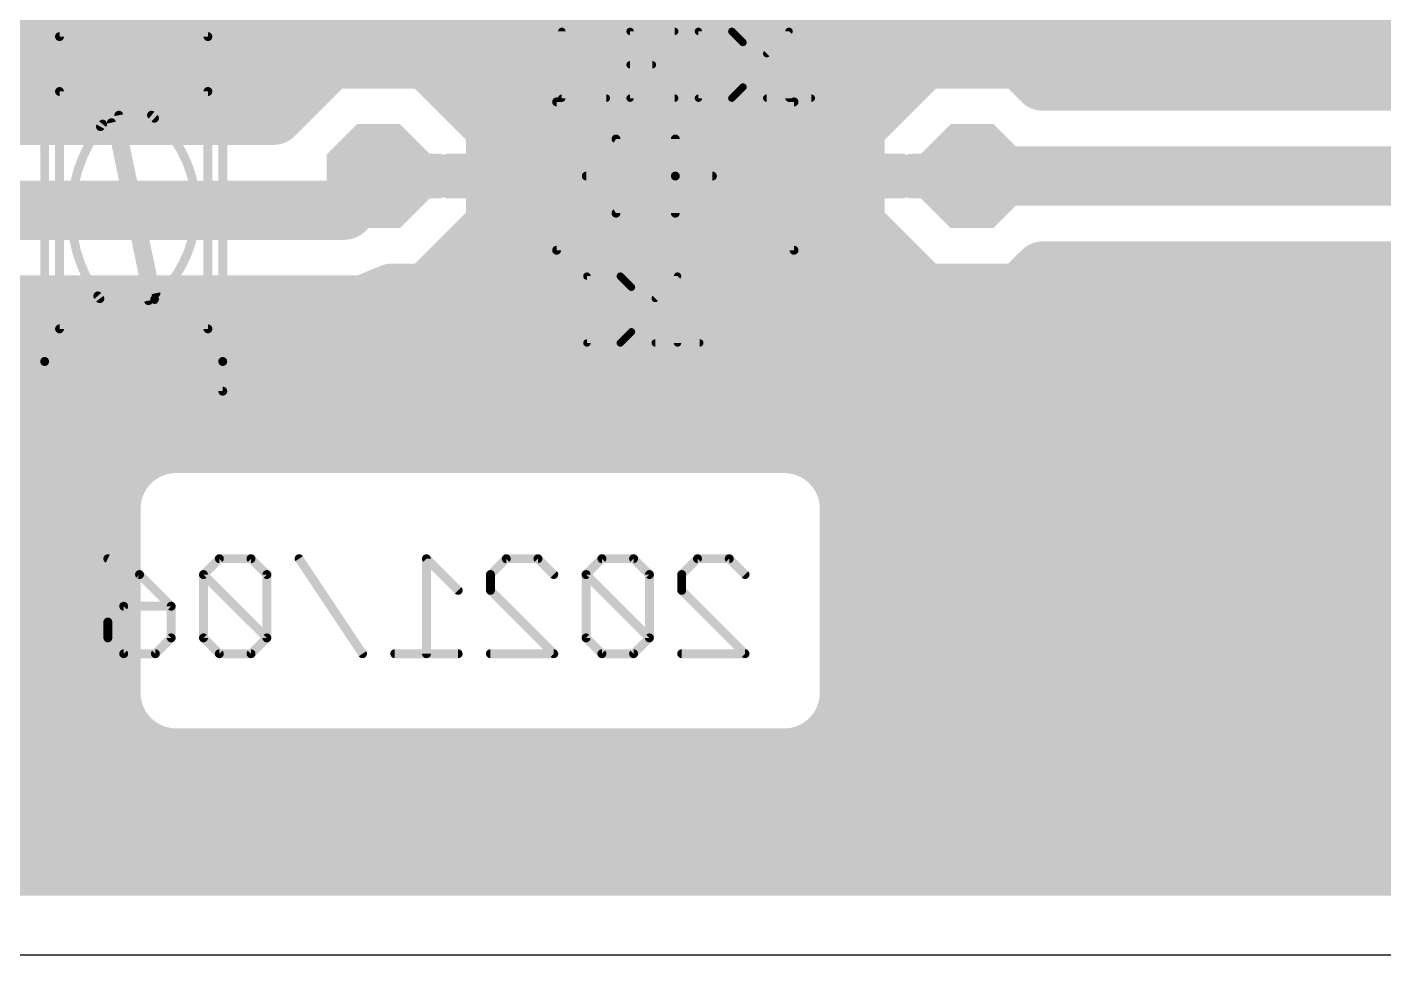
# Model space of a CAD drawing. Extents: x -9 to 115, y -5 to 71.
# Drawn here: x 15.57 to 38.8, y -5.08 to 10.8 of the extents above; entities that cross this region are included whole.
import ezdxf

# ---------------------------------------------------------------- set-up
doc = ezdxf.new("R2010")
doc.units = 0
for name, color, linetype in [('16', 132, 'CONTINUOUS'), ('17', 110, 'CONTINUOUS'), ('20', 31, 'CONTINUOUS'), ('21', 253, 'CONTINUOUS'), ('23', 53, 'CONTINUOUS'), ('25', 253, 'CONTINUOUS'), ('51', 253, 'CONTINUOUS')]:
    doc.layers.add(name, color=color, linetype=linetype)

# ---------------------------------------------------------------- blocks, each defined once
blk = doc.blocks.new('RECT')
blk.add_solid([(-0.5, -0.5), (0.5, -0.5), (-0.5, 0.5), (0.5, 0.5)])
blk = doc.blocks.new('OCTAGONP')
at = {"const_width": 0.5}
blk.add_lwpolyline([(-0.25, -0.1036), (-0.25, 0.1036), (-0.1036, 0.25), (0.1036, 0.25), (0.25, 0.1036), (0.25, -0.1036), (0.1036, -0.25), (-0.1036, -0.25), (-0.25, -0.1036), (-0.25, 0.1036)], dxfattribs=at)

msp = doc.modelspace()

# ---------------------------------------------------------------- linework, layer by layer
at = {"layer": '16'}
for points, const_width in [([(5.334, 11.176), (36.1344, 11.176)], 1.016), ([(35.7822, 11.3219), (36.3796, 11.0744)], 1.016), ([(36.3796, 11.0744), (39.6437, 11.0744)], 1.016), ([(20.7588, 10.2616), (19.7936, 9.2964)], 1.016), ([(22.4212, 10.2616), (20.7588, 10.2616)], 1.016), ([(23.5966, 9.0862), (22.4212, 10.2616)], 1.016), ([(30.9188, 10.2616), (29.7434, 9.0862)], 1.016), ([(32.5812, 10.2616), (30.9188, 10.2616)], 1.016), ([(32.9622, 9.8806), (32.5812, 10.2616)], 1.016), ([(5.334, 10.16), (20.6572, 10.16)], 1.016), ([(22.5228, 10.16), (30.8172, 10.16)], 1.016), ([(32.6828, 10.16), (48.5011, 10.16)], 1.016), ([(48.2217, 9.8806), (32.9622, 9.8806)], 1.016), ([(19.7936, 9.2964), (15.0464, 9.2964)], 1.016), ([(23.5388, 9.144), (29.8012, 9.144)], 1.016), ([(23.5966, 7.4238), (23.5966, 9.0862)], 1.016), ([(29.7434, 9.0862), (29.7434, 7.4238)], 1.016), ([(21.0058, 7.6708), (21.59, 8.255)], 1.016), ([(23.5966, 8.128), (29.7434, 8.128)], 1.016), ([(31.75, 8.255), (45.085, 8.255)], 1.016), ([(12.7, 7.6708), (21.0058, 7.6708)], 1.016), ([(22.4212, 6.2484), (23.5966, 7.4238)], 1.016), ([(29.7434, 7.4238), (30.9188, 6.2484)], 1.016), ([(23.2848, 7.112), (30.0552, 7.112)], 1.016), ([(32.5812, 6.2484), (32.9622, 6.6294)], 1.016), ([(32.9622, 6.6294), (39.5675, 6.6294)], 1.016), ([(17.526, -2.286), (8.89, 6.35)], 1.016), ([(21.3292, 6.0452), (21.8197, 6.2484)], 1.016), ([(21.8197, 6.2484), (22.4212, 6.2484)], 1.016), ([(30.9188, 6.2484), (32.5812, 6.2484)], 1.016), ([(15.0464, 6.0452), (21.3292, 6.0452)], 1.016), ([(21.4518, 6.096), (39.3192, 6.096)], 1.016), ([(5.334, 5.08), (39.3192, 5.08)], 1.016), ([(5.334, 4.064), (39.3192, 4.064)], 1.016), ([(18.083, 3.6779), (17.9954, 3.671)], 1.016), ([(28.5766, 3.6779), (18.083, 3.6779)], 1.016), ([(28.6641, 3.671), (28.5766, 3.6779)], 1.016), ([(17.5055, 3.4903), (17.4345, 3.4387)], 1.016), ([(17.5804, 3.5362), (17.5055, 3.4903)], 1.016), ([(17.6587, 3.576), (17.5804, 3.5362)], 1.016), ([(17.7398, 3.6096), (17.6587, 3.576)], 1.016), ([(17.8233, 3.6368), (17.7398, 3.6096)], 1.016), ([(17.9087, 3.6573), (17.8233, 3.6368)], 1.016), ([(17.9954, 3.671), (17.9087, 3.6573)], 1.016), ([(28.7509, 3.6573), (28.6641, 3.671)], 1.016), ([(28.8363, 3.6368), (28.7509, 3.6573)], 1.016), ([(28.9198, 3.6096), (28.8363, 3.6368)], 1.016), ([(29.0009, 3.576), (28.9198, 3.6096)], 1.016), ([(29.0792, 3.5362), (29.0009, 3.576)], 1.016), ([(29.154, 3.4903), (29.0792, 3.5362)], 1.016), ([(29.2251, 3.4387), (29.154, 3.4903)], 1.016), ([(17.2486, 3.2527), (17.1969, 3.1817)], 1.016), ([(17.3056, 3.3195), (17.2486, 3.2527)], 1.016), ([(17.3677, 3.3816), (17.3056, 3.3195)], 1.016), ([(17.4345, 3.4387), (17.3677, 3.3816)], 1.016), ([(29.2919, 3.3816), (29.2251, 3.4387)], 1.016), ([(29.354, 3.3195), (29.2919, 3.3816)], 1.016), ([(29.411, 3.2527), (29.354, 3.3195)], 1.016), ([(29.4626, 3.1817), (29.411, 3.2527)], 1.016), ([(5.334, 3.048), (17.1211, 3.048)], 1.016), ([(17.1112, 3.0286), (17.0776, 2.9474)], 1.016), ([(17.1511, 3.1068), (17.1112, 3.0286)], 1.016), ([(17.1969, 3.1817), (17.1511, 3.1068)], 1.016), ([(29.5085, 3.1068), (29.4626, 3.1817)], 1.016), ([(29.5484, 3.0286), (29.5085, 3.1068)], 1.016), ([(29.5385, 3.048), (41.0081, 3.048)], 1.016), ([(29.582, 2.9474), (29.5484, 3.0286)], 1.016), ([(17.0299, 2.7785), (17.0162, 2.6918)], 1.016), ([(17.0504, 2.8639), (17.0299, 2.7785)], 1.016), ([(17.0776, 2.9474), (17.0504, 2.8639)], 1.016), ([(29.6091, 2.8639), (29.582, 2.9474)], 1.016), ([(29.6296, 2.7785), (29.6091, 2.8639)], 1.016), ([(29.6434, 2.6918), (29.6296, 2.7785)], 1.016), ([(17.0162, 2.6918), (17.0093, 2.6042)], 1.016), ([(17.0093, 2.6042), (17.0093, -0.6366)], 1.016), ([(29.6503, 2.6042), (29.6434, 2.6918)], 1.016), ([(29.6503, -0.6366), (29.6503, 2.6042)], 1.016), ([(5.334, 2.032), (17.0093, 2.032)], 1.016), ([(29.6503, 2.032), (42.0241, 2.032)], 1.016), ([(16.9562, 1.7032), (17.4985, 1.432)], 0.1524), ([(18.8645, 1.7032), (18.5934, 1.432)], 0.1524), ([(19.4069, 1.7032), (18.8645, 1.7032)], 0.1524), ([(19.678, 1.432), (19.4069, 1.7032)], 0.1524), ([(21.3152, 0.0762), (20.2305, 1.7032)], 0.1524), ([(22.9523, 1.1609), (22.41, 1.7032)], 0.1524), ([(22.41, 1.7032), (22.41, 0.0762)], 0.1524), ([(23.5048, 1.432), (23.776, 1.7032)], 0.1524), ([(23.776, 1.7032), (24.3183, 1.7032)], 0.1524), ([(24.3183, 1.7032), (24.5895, 1.432)], 0.1524), ([(25.4132, 1.7032), (25.142, 1.432)], 0.1524), ([(25.9555, 1.7032), (25.4132, 1.7032)], 0.1524), ([(26.2266, 1.432), (25.9555, 1.7032)], 0.1524), ([(26.7791, 1.432), (27.0503, 1.7032)], 0.1524), ([(27.0503, 1.7032), (27.5926, 1.7032)], 0.1524), ([(27.5926, 1.7032), (27.8638, 1.432)], 0.1524), ([(8.9737, 1.016), (17.0093, 1.016)], 1.016), ([(17.4985, 1.432), (18.0409, 0.8897)], 0.1524), ([(18.5934, 1.432), (18.5934, 0.3474)], 0.1524), ([(19.678, 0.3474), (18.5934, 1.432)], 0.1524), ([(19.678, 0.3474), (19.678, 1.432)], 0.1524), ([(23.5048, 1.1609), (23.5048, 1.432)], 0.1524), ([(25.142, 1.432), (25.142, 0.3474)], 0.1524), ([(26.2266, 0.3474), (25.142, 1.432)], 0.1524), ([(26.2266, 0.3474), (26.2266, 1.432)], 0.1524), ([(26.7791, 1.1609), (26.7791, 1.432)], 0.1524), ([(29.6503, 1.016), (43.0401, 1.016)], 1.016), ([(24.5895, 0.0762), (23.5048, 1.1609)], 0.1524), ([(27.8638, 0.0762), (26.7791, 1.1609)], 0.1524), ([(16.9562, 0.6185), (17.2274, 0.8897)], 0.1524), ([(17.2274, 0.8897), (18.0409, 0.8897)], 0.1524), ([(18.0409, 0.8897), (18.0409, 0.3474)], 0.1524), ([(9.9543, 0), (17.0093, 0)], 1.016), ([(16.9562, 0.3474), (16.9562, 0.6185)], 0.1524), ([(29.6503, 0), (44.056, 0)], 1.016), ([(17.2274, 0.0762), (16.9562, 0.3474)], 0.1524), ([(18.0409, 0.3474), (17.7697, 0.0762)], 0.1524), ([(18.5934, 0.3474), (18.8645, 0.0762)], 0.1524), ([(19.4069, 0.0762), (19.678, 0.3474)], 0.1524), ([(25.142, 0.3474), (25.4132, 0.0762)], 0.1524), ([(25.9555, 0.0762), (26.2266, 0.3474)], 0.1524), ([(17.7697, 0.0762), (17.2274, 0.0762)], 0.1524), ([(18.8645, 0.0762), (19.4069, 0.0762)], 0.1524), ([(22.9523, 0.0762), (21.8677, 0.0762)], 0.1524), ([(23.5048, 0.0762), (24.5895, 0.0762)], 0.1524), ([(25.4132, 0.0762), (25.9555, 0.0762)], 0.1524), ([(26.7791, 0.0762), (27.8638, 0.0762)], 0.1524), ([(17.0093, -0.6366), (17.0162, -0.7241)], 1.016), ([(17.0162, -0.7241), (17.0299, -0.8109)], 1.016), ([(29.6296, -0.8109), (29.6434, -0.7241)], 1.016), ([(29.6434, -0.7241), (29.6503, -0.6366)], 1.016), ([(17.0299, -0.8109), (17.0504, -0.8963)], 1.016), ([(17.0504, -0.8963), (17.0776, -0.9798)], 1.016), ([(29.582, -0.9798), (29.6091, -0.8963)], 1.016), ([(29.6091, -0.8963), (29.6296, -0.8109)], 1.016), ([(10.3951, -1.016), (17.0926, -1.016)], 1.016), ([(17.0776, -0.9798), (17.1112, -1.0609)], 1.016), ([(17.1112, -1.0609), (17.1511, -1.1392)], 1.016), ([(17.1511, -1.1392), (17.1969, -1.214)], 1.016), ([(29.4626, -1.214), (29.5085, -1.1392)], 1.016), ([(29.5085, -1.1392), (29.5484, -1.0609)], 1.016), ([(29.5484, -1.0609), (29.582, -0.9798)], 1.016), ([(29.567, -1.016), (45.0721, -1.016)], 1.016), ([(17.1969, -1.214), (17.2486, -1.2851)], 1.016), ([(17.2486, -1.2851), (17.3056, -1.3519)], 1.016), ([(17.3056, -1.3519), (17.3677, -1.414)], 1.016), ([(17.3677, -1.414), (17.4345, -1.471)], 1.016), ([(29.2251, -1.471), (29.2919, -1.414)], 1.016), ([(29.2919, -1.414), (29.354, -1.3519)], 1.016), ([(29.354, -1.3519), (29.411, -1.2851)], 1.016), ([(29.411, -1.2851), (29.4626, -1.214)], 1.016), ([(17.4345, -1.471), (17.5055, -1.5226)], 1.016), ([(17.5055, -1.5226), (17.5804, -1.5685)], 1.016), ([(17.5804, -1.5685), (17.6587, -1.6084)], 1.016), ([(17.6587, -1.6084), (17.7398, -1.642)], 1.016), ([(17.7398, -1.642), (17.8233, -1.6691)], 1.016), ([(17.8233, -1.6691), (17.9087, -1.6896)], 1.016), ([(28.7509, -1.6896), (28.8363, -1.6691)], 1.016), ([(28.8363, -1.6691), (28.9198, -1.642)], 1.016), ([(28.9198, -1.642), (29.0009, -1.6084)], 1.016), ([(29.0009, -1.6084), (29.0792, -1.5685)], 1.016), ([(29.0792, -1.5685), (29.154, -1.5226)], 1.016), ([(29.154, -1.5226), (29.2251, -1.471)], 1.016), ([(17.9087, -1.6896), (17.9954, -1.7034)], 1.016), ([(17.9954, -1.7034), (18.083, -1.7103)], 1.016), ([(18.083, -1.7103), (28.5766, -1.7103)], 1.016), ([(28.5766, -1.7103), (28.6641, -1.7034)], 1.016), ([(28.6641, -1.7034), (28.7509, -1.6896)], 1.016), ([(10.509, -2.032), (108.236, -2.032)], 1.016), ([(88.9, -2.286), (17.526, -2.286)], 1.016), ([(10.327, -3.048), (108.418, -3.048)], 1.016), ([(108.644, -3.556), (10.101, -3.556)], 1.016)]:
    msp.add_lwpolyline(points, dxfattribs=dict(at, const_width=const_width))
for points, const_width in [([(36.1344, 10.922, 1), (36.1344, 11.43)], 0.508), ([(36.3796, 11.3284, 1), (36.3796, 10.8204)], 0.508), ([(36.2824, 10.8397, 1), (36.4768, 11.3091)], 0.508), ([(20.7588, 10.5156, 1), (20.7588, 10.0076)], 0.508), ([(20.9384, 10.082, 1), (20.5792, 10.4412)], 0.508), ([(22.6008, 10.4412, 1), (22.2416, 10.082)], 0.508), ([(22.4212, 10.0076, 1), (22.4212, 10.5156)], 0.508), ([(30.9188, 10.5156, 1), (30.9188, 10.0076)], 0.508), ([(31.0984, 10.082, 1), (30.7392, 10.4412)], 0.508), ([(32.7608, 10.4412, 1), (32.4016, 10.082)], 0.508), ([(32.5812, 10.0076, 1), (32.5812, 10.5156)], 0.508), ([(20.6572, 9.906, 1), (20.6572, 10.414)], 0.508), ([(22.5228, 10.414, 1), (22.5228, 9.906)], 0.508), ([(30.8172, 9.906, 1), (30.8172, 10.414)], 0.508), ([(32.6828, 10.414, 1), (32.6828, 9.906)], 0.508), ([(32.9622, 10.1346, 1), (32.9622, 9.6266)], 0.508), ([(32.7826, 9.701, 1), (33.1418, 10.0602)], 0.508), ([(19.7936, 9.0424, 1), (19.7936, 9.5504)], 0.508), ([(19.614, 9.476, 1), (19.9732, 9.1168)], 0.508), ([(23.5388, 9.398, 1), (23.5388, 8.89)], 0.508), ([(23.8506, 9.0862, 1), (23.3426, 9.0862)], 0.508), ([(29.9974, 9.0862, 1), (29.4894, 9.0862)], 0.508), ([(29.8012, 8.89, 1), (29.8012, 9.398)], 0.508), ([(23.417, 8.9066, 1), (23.7762, 9.2658)], 0.508), ([(29.5638, 9.2658, 1), (29.923, 8.9066)], 0.508), ([(21.7696, 8.0754, 1), (21.4104, 8.4346)], 0.508), ([(23.5966, 8.382, 1), (23.5966, 7.874)], 0.508), ([(29.7434, 7.874, 1), (29.7434, 8.382)], 0.508), ([(31.75, 8.509, 1), (31.75, 8.001)], 0.508), ([(21.0058, 7.4168, 1), (21.0058, 7.9248)], 0.508), ([(20.8262, 7.8504, 1), (21.1854, 7.4912)], 0.508), ([(23.7762, 7.2442, 1), (23.417, 7.6034)], 0.508), ([(29.923, 7.6034, 1), (29.5638, 7.2442)], 0.508), ([(23.3426, 7.4238, 1), (23.8506, 7.4238)], 0.508), ([(29.4894, 7.4238, 1), (29.9974, 7.4238)], 0.508), ([(23.2848, 7.366, 1), (23.2848, 6.858)], 0.508), ([(30.0552, 6.858, 1), (30.0552, 7.366)], 0.508), ([(32.9622, 6.8834, 1), (32.9622, 6.3754)], 0.508), ([(33.1418, 6.4498, 1), (32.7826, 6.809)], 0.508), ([(21.8197, 6.5024, 1), (21.8197, 5.9944)], 0.508), ([(21.9169, 6.0137, 1), (21.7225, 6.4831)], 0.508), ([(22.4212, 5.9944, 1), (22.4212, 6.5024)], 0.508), ([(30.9188, 6.5024, 1), (30.9188, 5.9944)], 0.508), ([(32.5812, 5.9944, 1), (32.5812, 6.5024)], 0.508), ([(21.2319, 6.2799, 1), (21.4264, 5.8105)], 0.508), ([(21.4518, 6.35, 1), (21.4518, 5.842)], 0.508), ([(21.3292, 5.7912, 1), (21.3292, 6.2992)], 0.508), ([(22.2416, 6.428, 1), (22.6008, 6.0688)], 0.508), ([(30.7392, 6.0688, 1), (31.0984, 6.428)], 0.508), ([(32.4016, 6.428, 1), (32.7608, 6.0688)], 0.508), ([(18.083, 3.9319, 1), (18.083, 3.4239)], 0.508), ([(18.1029, 3.4247, 1), (18.0631, 3.9311)], 0.508), ([(28.5965, 3.9311, 1), (28.5566, 3.4247)], 0.508), ([(28.5766, 3.4239, 1), (28.5766, 3.9319)], 0.508), ([(17.3728, 3.7069, 1), (17.6382, 3.2737)], 0.508), ([(17.4651, 3.7625, 1), (17.6957, 3.3099)], 0.508), ([(17.6548, 3.2848, 1), (17.3562, 3.6958)], 0.508), ([(17.5615, 3.8107, 1), (17.7558, 3.3414)], 0.508), ([(17.7131, 3.3196, 1), (17.4477, 3.7527)], 0.508), ([(17.6613, 3.8512, 1), (17.8183, 3.3681)], 0.508), ([(17.774, 3.3497, 1), (17.5433, 3.8024)], 0.508), ([(17.764, 3.8838, 1), (17.8826, 3.3898)], 0.508), ([(17.837, 3.375, 1), (17.6426, 3.8443)], 0.508), ([(17.869, 3.9082, 1), (17.9484, 3.4064)], 0.508), ([(17.9755, 3.9242, 1), (18.0154, 3.4178)], 0.508), ([(17.9018, 3.3952, 1), (17.7448, 3.8784)], 0.508), ([(17.968, 3.4103, 1), (17.8494, 3.9043)], 0.508), ([(18.0352, 3.4201, 1), (17.9557, 3.9219)], 0.508), ([(28.7039, 3.9219, 1), (28.6244, 3.4201)], 0.508), ([(28.8102, 3.9043, 1), (28.6916, 3.4103)], 0.508), ([(28.9147, 3.8784, 1), (28.7578, 3.3952)], 0.508), ([(28.6442, 3.4178, 1), (28.6841, 3.9242)], 0.508), ([(29.017, 3.8443, 1), (28.8226, 3.375)], 0.508), ([(28.7111, 3.4064, 1), (28.7906, 3.9082)], 0.508), ([(29.1162, 3.8024, 1), (28.8856, 3.3497)], 0.508), ([(28.777, 3.3898, 1), (28.8956, 3.8838)], 0.508), ([(29.2119, 3.7527, 1), (28.9465, 3.3196)], 0.508), ([(28.8413, 3.3681, 1), (28.9983, 3.8512)], 0.508), ([(29.3033, 3.6958, 1), (29.0047, 3.2848)], 0.508), ([(28.9037, 3.3414, 1), (29.0981, 3.8107)], 0.508), ([(28.9638, 3.3099, 1), (29.1945, 3.7625)], 0.508), ([(29.0213, 3.2737, 1), (29.2868, 3.7069)], 0.508), ([(17.454, 3.1034, 1), (17.0431, 3.402)], 0.508), ([(17.126, 3.4991, 1), (17.4852, 3.1399)], 0.508), ([(17.4987, 3.1546, 1), (17.1125, 3.4845)], 0.508), ([(17.2027, 3.5748, 1), (17.5327, 3.1885)], 0.508), ([(17.2852, 3.6441, 1), (17.5838, 3.2332)], 0.508), ([(17.5473, 3.202, 1), (17.1881, 3.5612)], 0.508), ([(17.5994, 3.2455, 1), (17.2695, 3.6318)], 0.508), ([(29.3901, 3.6318, 1), (29.0601, 3.2455)], 0.508), ([(29.4715, 3.5612, 1), (29.1123, 3.202)], 0.508), ([(29.0758, 3.2332, 1), (29.3744, 3.6441)], 0.508), ([(29.5471, 3.4845, 1), (29.1608, 3.1546)], 0.508), ([(29.1269, 3.1885, 1), (29.4568, 3.5748)], 0.508), ([(29.6165, 3.402, 1), (29.2055, 3.1034)], 0.508), ([(29.1744, 3.1399, 1), (29.5336, 3.4991)], 0.508), ([(17.3458, 2.9314, 1), (16.8765, 3.1258)], 0.508), ([(16.9345, 3.2395, 1), (17.3676, 2.9741)], 0.508), ([(17.3774, 2.9915, 1), (16.9247, 3.2221)], 0.508), ([(16.9914, 3.331, 1), (17.4024, 3.0324)], 0.508), ([(17.4135, 3.049, 1), (16.9804, 3.3144)], 0.508), ([(17.0554, 3.4177, 1), (17.4417, 3.0878)], 0.508), ([(17.1211, 2.794, 1), (17.1211, 3.302)], 0.508), ([(29.6792, 3.3144, 1), (29.2461, 3.049)], 0.508), ([(29.2179, 3.0878, 1), (29.6041, 3.4177)], 0.508), ([(29.7348, 3.2221, 1), (29.2822, 2.9915)], 0.508), ([(29.2571, 3.0324, 1), (29.6681, 3.331)], 0.508), ([(29.5385, 3.302, 1), (29.5385, 2.794)], 0.508), ([(29.2919, 2.9741, 1), (29.7251, 3.2395)], 0.508), ([(29.7831, 3.1258, 1), (29.3137, 2.9314)], 0.508), ([(17.2808, 2.7388, 1), (16.7791, 2.8182)], 0.508), ([(17.2974, 2.8046, 1), (16.8035, 2.9232)], 0.508), ([(16.8429, 3.0446, 1), (17.3122, 2.8502)], 0.508), ([(17.3191, 2.8689, 1), (16.836, 3.0259)], 0.508), ([(16.8849, 3.1439, 1), (17.3375, 2.9133)], 0.508), ([(29.3221, 2.9133, 1), (29.7747, 3.1439)], 0.508), ([(29.8236, 3.0259, 1), (29.3404, 2.8689)], 0.508), ([(29.3473, 2.8502, 1), (29.8167, 3.0446)], 0.508), ([(29.8561, 2.9232, 1), (29.3621, 2.8046)], 0.508), ([(29.8805, 2.8182, 1), (29.3788, 2.7388)], 0.508), ([(17.2633, 2.6042, 1), (16.7553, 2.6042)], 0.508), ([(17.2694, 2.6718, 1), (16.763, 2.7117)], 0.508), ([(16.783, 2.8378, 1), (17.2769, 2.7192)], 0.508), ([(16.8089, 2.9424, 1), (17.292, 2.7854)], 0.508), ([(29.3676, 2.7854, 1), (29.8507, 2.9424)], 0.508), ([(29.3827, 2.7192, 1), (29.8766, 2.8378)], 0.508), ([(29.8966, 2.7117, 1), (29.3902, 2.6718)], 0.508), ([(29.9043, 2.6042, 1), (29.3963, 2.6042)], 0.508), ([(16.7561, 2.6242, 1), (17.2625, 2.5843)], 0.508), ([(16.7653, 2.7315, 1), (17.2671, 2.652)], 0.508), ([(29.3925, 2.652, 1), (29.8942, 2.7315)], 0.508), ([(29.397, 2.5843, 1), (29.9035, 2.6242)], 0.508), ([(17.0093, 1.778, 1), (17.0093, 2.286)], 0.508), ([(29.6503, 2.286, 1), (29.6503, 1.778)], 0.508), ([(16.9732, 1.7373, 1), (16.9392, 1.6691)], 0.0762), ([(18.8645, 1.7413, 1), (18.8645, 1.6651)], 0.0762), ([(18.8915, 1.6762, 1), (18.8376, 1.7301)], 0.0762), ([(19.4338, 1.7301, 1), (19.3799, 1.6762)], 0.0762), ([(19.4069, 1.6651, 1), (19.4069, 1.7413)], 0.0762), ([(20.2622, 1.7243, 1), (20.1988, 1.6821)], 0.0762), ([(22.4481, 1.7032, 1), (22.3719, 1.7032)], 0.0762), ([(22.4369, 1.7301, 1), (22.3831, 1.6762)], 0.0762), ([(23.776, 1.7413, 1), (23.776, 1.6651)], 0.0762), ([(23.8029, 1.6762, 1), (23.7491, 1.7301)], 0.0762), ([(24.3453, 1.7301, 1), (24.2914, 1.6762)], 0.0762), ([(24.3183, 1.6651, 1), (24.3183, 1.7413)], 0.0762), ([(25.4132, 1.7413, 1), (25.4132, 1.6651)], 0.0762), ([(25.4401, 1.6762, 1), (25.3862, 1.7301)], 0.0762), ([(25.9824, 1.7301, 1), (25.9285, 1.6762)], 0.0762), ([(25.9555, 1.6651, 1), (25.9555, 1.7413)], 0.0762), ([(27.0503, 1.7413, 1), (27.0503, 1.6651)], 0.0762), ([(27.0772, 1.6762, 1), (27.0234, 1.7301)], 0.0762), ([(27.6196, 1.7301, 1), (27.5657, 1.6762)], 0.0762), ([(27.5926, 1.6651, 1), (27.5926, 1.7413)], 0.0762), ([(17.0093, 0.762, 1), (17.0093, 1.27)], 0.508), ([(17.5255, 1.459, 1), (17.4716, 1.4051)], 0.0762), ([(17.4815, 1.3979, 1), (17.5156, 1.4661)], 0.0762), ([(18.6203, 1.459, 1), (18.5664, 1.4051)], 0.0762), ([(18.5664, 1.459, 1), (18.6203, 1.4051)], 0.0762), ([(18.6315, 1.432, 1), (18.5553, 1.432)], 0.0762), ([(19.7161, 1.432, 1), (19.6399, 1.432)], 0.0762), ([(19.6511, 1.4051, 1), (19.705, 1.459)], 0.0762), ([(23.5429, 1.432, 1), (23.4667, 1.432)], 0.0762), ([(23.4779, 1.459, 1), (23.5318, 1.4051)], 0.0762), ([(24.5625, 1.4051, 1), (24.6164, 1.459)], 0.0762), ([(25.1689, 1.459, 1), (25.115, 1.4051)], 0.0762), ([(25.115, 1.459, 1), (25.1689, 1.4051)], 0.0762), ([(25.1801, 1.432, 1), (25.1039, 1.432)], 0.0762), ([(26.2647, 1.432, 1), (26.1885, 1.432)], 0.0762), ([(26.1997, 1.4051, 1), (26.2536, 1.459)], 0.0762), ([(26.8172, 1.432, 1), (26.741, 1.432)], 0.0762), ([(26.7522, 1.459, 1), (26.8061, 1.4051)], 0.0762), ([(27.8369, 1.4051, 1), (27.8907, 1.459)], 0.0762), ([(29.6503, 1.27, 1), (29.6503, 0.762)], 0.508), ([(22.9254, 1.1339, 1), (22.9793, 1.1878)], 0.0762), ([(23.5318, 1.1878, 1), (23.4779, 1.1339)], 0.0762), ([(23.4667, 1.1609, 1), (23.5429, 1.1609)], 0.0762), ([(26.8061, 1.1878, 1), (26.7522, 1.1339)], 0.0762), ([(26.741, 1.1609, 1), (26.8172, 1.1609)], 0.0762), ([(17.2274, 0.9278, 1), (17.2274, 0.8516)], 0.0762), ([(17.2543, 0.8628, 1), (17.2004, 0.9166)], 0.0762), ([(18.079, 0.8897, 1), (18.0028, 0.8897)], 0.0762), ([(18.0139, 0.8628, 1), (18.0678, 0.9166)], 0.0762), ([(18.0409, 0.8516, 1), (18.0409, 0.9278)], 0.0762), ([(17.0093, -0.254, 1), (17.0093, 0.254)], 0.508), ([(16.9943, 0.6185, 1), (16.9181, 0.6185)], 0.0762), ([(16.9293, 0.6455, 1), (16.9831, 0.5916)], 0.0762), ([(29.6503, 0.254, 1), (29.6503, -0.254)], 0.508), ([(16.9831, 0.3743, 1), (16.9293, 0.3204)], 0.0762), ([(16.9181, 0.3474, 1), (16.9943, 0.3474)], 0.0762), ([(18.0028, 0.3474, 1), (18.079, 0.3474)], 0.0762), ([(18.0678, 0.3204, 1), (18.0139, 0.3743)], 0.0762), ([(18.6203, 0.3743, 1), (18.5664, 0.3204)], 0.0762), ([(18.5553, 0.3474, 1), (18.6315, 0.3474)], 0.0762), ([(19.6399, 0.3474, 1), (19.7161, 0.3474)], 0.0762), ([(19.705, 0.3204, 1), (19.6511, 0.3743)], 0.0762), ([(19.6511, 0.3204, 1), (19.705, 0.3743)], 0.0762), ([(25.1689, 0.3743, 1), (25.115, 0.3204)], 0.0762), ([(25.1039, 0.3474, 1), (25.1801, 0.3474)], 0.0762), ([(26.1885, 0.3474, 1), (26.2647, 0.3474)], 0.0762), ([(26.2536, 0.3204, 1), (26.1997, 0.3743)], 0.0762), ([(26.1997, 0.3204, 1), (26.2536, 0.3743)], 0.0762), ([(17.2274, 0.1143, 1), (17.2274, 0.0381)], 0.0762), ([(17.2004, 0.0493, 1), (17.2543, 0.1031)], 0.0762), ([(17.7428, 0.1031, 1), (17.7966, 0.0493)], 0.0762), ([(17.7697, 0.0381, 1), (17.7697, 0.1143)], 0.0762), ([(18.8645, 0.1143, 1), (18.8645, 0.0381)], 0.0762), ([(18.8376, 0.0493, 1), (18.8915, 0.1031)], 0.0762), ([(19.3799, 0.1031, 1), (19.4338, 0.0493)], 0.0762), ([(19.4069, 0.0381, 1), (19.4069, 0.1143)], 0.0762), ([(21.2835, 0.0551, 1), (21.3469, 0.0973)], 0.0762), ([(21.8677, 0.1143, 1), (21.8677, 0.0381)], 0.0762), ([(22.3719, 0.0762, 1), (22.4481, 0.0762)], 0.0762), ([(22.9523, 0.0381, 1), (22.9523, 0.1143)], 0.0762), ([(23.5048, 0.1143, 1), (23.5048, 0.0381)], 0.0762), ([(24.5625, 0.0493, 1), (24.6164, 0.1031)], 0.0762), ([(24.5895, 0.0381, 1), (24.5895, 0.1143)], 0.0762), ([(25.4132, 0.1143, 1), (25.4132, 0.0381)], 0.0762), ([(25.3862, 0.0493, 1), (25.4401, 0.1031)], 0.0762), ([(25.9285, 0.1031, 1), (25.9824, 0.0493)], 0.0762), ([(25.9555, 0.0381, 1), (25.9555, 0.1143)], 0.0762), ([(26.7791, 0.1143, 1), (26.7791, 0.0381)], 0.0762), ([(27.8369, 0.0493, 1), (27.8907, 0.1031)], 0.0762), ([(27.8638, 0.0381, 1), (27.8638, 0.1143)], 0.0762), ([(17.2625, -0.6166, 1), (16.7561, -0.6565)], 0.508), ([(17.2671, -0.6844, 1), (16.7653, -0.7639)], 0.508), ([(29.8942, -0.7639, 1), (29.3925, -0.6844)], 0.508), ([(29.9035, -0.6565, 1), (29.397, -0.6166)], 0.508), ([(16.7553, -0.6366, 1), (17.2633, -0.6366)], 0.508), ([(16.763, -0.7441, 1), (17.2694, -0.7042)], 0.508), ([(17.2769, -0.7516, 1), (16.783, -0.8702)], 0.508), ([(17.292, -0.8178, 1), (16.8089, -0.9747)], 0.508), ([(29.8507, -0.9747, 1), (29.3676, -0.8178)], 0.508), ([(29.8766, -0.8702, 1), (29.3827, -0.7516)], 0.508), ([(29.3902, -0.7042, 1), (29.8966, -0.7441)], 0.508), ([(29.3963, -0.6366, 1), (29.9043, -0.6366)], 0.508), ([(16.7791, -0.8506, 1), (17.2808, -0.7711)], 0.508), ([(16.8035, -0.9556, 1), (17.2974, -0.837)], 0.508), ([(17.3122, -0.8826, 1), (16.8429, -1.077)], 0.508), ([(16.836, -1.0583, 1), (17.3191, -0.9013)], 0.508), ([(17.3375, -0.9456, 1), (16.8849, -1.1762)], 0.508), ([(17.3676, -1.0065, 1), (16.9345, -1.2719)], 0.508), ([(17.0926, -1.27, 1), (17.0926, -0.762)], 0.508), ([(29.7251, -1.2719, 1), (29.2919, -1.0065)], 0.508), ([(29.567, -0.762, 1), (29.567, -1.27)], 0.508), ([(29.7747, -1.1762, 1), (29.3221, -0.9456)], 0.508), ([(29.3404, -0.9013, 1), (29.8236, -1.0583)], 0.508), ([(29.8167, -1.077, 1), (29.3473, -0.8826)], 0.508), ([(29.3621, -0.837, 1), (29.8561, -0.9556)], 0.508), ([(29.3788, -0.7711, 1), (29.8805, -0.8506)], 0.508), ([(16.8765, -1.1581, 1), (17.3458, -0.9637)], 0.508), ([(16.9247, -1.2545, 1), (17.3774, -1.0239)], 0.508), ([(17.4024, -1.0647, 1), (16.9914, -1.3633)], 0.508), ([(16.9804, -1.3468, 1), (17.4135, -1.0813)], 0.508), ([(17.4417, -1.1201, 1), (17.0554, -1.4501)], 0.508), ([(17.0431, -1.4344, 1), (17.454, -1.1358)], 0.508), ([(17.4852, -1.1723, 1), (17.126, -1.5315)], 0.508), ([(17.5327, -1.2208, 1), (17.2027, -1.6071)], 0.508), ([(29.4568, -1.6071, 1), (29.1269, -1.2208)], 0.508), ([(29.2055, -1.1358, 1), (29.6165, -1.4344)], 0.508), ([(29.5336, -1.5315, 1), (29.1744, -1.1723)], 0.508), ([(29.2461, -1.0813, 1), (29.6792, -1.3468)], 0.508), ([(29.6041, -1.4501, 1), (29.2179, -1.1201)], 0.508), ([(29.2822, -1.0239, 1), (29.7348, -1.2545)], 0.508), ([(29.6681, -1.3633, 1), (29.2571, -1.0647)], 0.508), ([(29.3137, -0.9637, 1), (29.7831, -1.1581)], 0.508), ([(17.1125, -1.5168, 1), (17.4987, -1.1869)], 0.508), ([(17.5838, -1.2655, 1), (17.2852, -1.6765)], 0.508), ([(17.1881, -1.5936, 1), (17.5473, -1.2344)], 0.508), ([(17.6382, -1.3061, 1), (17.3728, -1.7392)], 0.508), ([(17.2695, -1.6642, 1), (17.5994, -1.2779)], 0.508), ([(17.6957, -1.3422, 1), (17.4651, -1.7948)], 0.508), ([(17.3562, -1.7281, 1), (17.6548, -1.3171)], 0.508), ([(17.7558, -1.3737, 1), (17.5615, -1.8431)], 0.508), ([(17.4477, -1.7851, 1), (17.7131, -1.3519)], 0.508), ([(17.8183, -1.4004, 1), (17.6613, -1.8836)], 0.508), ([(17.5433, -1.8347, 1), (17.774, -1.3821)], 0.508), ([(17.8826, -1.4222, 1), (17.764, -1.9161)], 0.508), ([(17.6426, -1.8767, 1), (17.837, -1.4073)], 0.508), ([(28.8226, -1.4073, 1), (29.017, -1.8767)], 0.508), ([(28.8856, -1.3821, 1), (29.1162, -1.8347)], 0.508), ([(28.8956, -1.9161, 1), (28.777, -1.4222)], 0.508), ([(28.9465, -1.3519, 1), (29.2119, -1.7851)], 0.508), ([(28.9983, -1.8836, 1), (28.8413, -1.4004)], 0.508), ([(29.0047, -1.3171, 1), (29.3033, -1.7281)], 0.508), ([(29.0981, -1.8431, 1), (28.9037, -1.3737)], 0.508), ([(29.1945, -1.7948, 1), (28.9638, -1.3422)], 0.508), ([(29.0601, -1.2779, 1), (29.3901, -1.6642)], 0.508), ([(29.2868, -1.7392, 1), (29.0213, -1.3061)], 0.508), ([(29.1123, -1.2344, 1), (29.4715, -1.5936)], 0.508), ([(29.3744, -1.6765, 1), (29.0758, -1.2655)], 0.508), ([(29.1608, -1.1869, 1), (29.5471, -1.5168)], 0.508), ([(17.9484, -1.4388, 1), (17.869, -1.9405)], 0.508), ([(18.0154, -1.4502, 1), (17.9755, -1.9566)], 0.508), ([(17.7448, -1.9107, 1), (17.9018, -1.4276)], 0.508), ([(18.083, -1.4563, 1), (18.083, -1.9643)], 0.508), ([(17.8494, -1.9366, 1), (17.968, -1.4427)], 0.508), ([(17.9557, -1.9542, 1), (18.0352, -1.4525)], 0.508), ([(18.0631, -1.9635, 1), (18.1029, -1.457)], 0.508), ([(28.5566, -1.457, 1), (28.5965, -1.9635)], 0.508), ([(28.6244, -1.4525, 1), (28.7039, -1.9542)], 0.508), ([(28.6916, -1.4427, 1), (28.8102, -1.9366)], 0.508), ([(28.5766, -1.9643, 1), (28.5766, -1.4563)], 0.508), ([(28.7578, -1.4276, 1), (28.9147, -1.9107)], 0.508), ([(28.6841, -1.9566, 1), (28.6442, -1.4502)], 0.508), ([(28.7906, -1.9405, 1), (28.7111, -1.4388)], 0.508), ([(17.526, -2.032, 1), (17.526, -2.54)], 0.508), ([(17.3464, -2.4656, 1), (17.7056, -2.1064)], 0.508)]:
    msp.add_lwpolyline(points, format="xyb", dxfattribs=dict(at, const_width=const_width))
at = {"layer": '20'}
msp.add_line((3.81, -5.08), (114.915, -5.08), dxfattribs=at)
at = {"layer": '21', "const_width": 0.1524}
for points in [[(15.875, 15.24), (15.875, 5.08)], [(18.923, 5.08), (18.923, 15.24)], [(16.129, 10.6426), (16.129, 14.7066)], [(18.669, 10.6426), (18.669, 14.7066)], [(16.129, 10.6426), (18.669, 10.6426)], [(16.129, 9.7028), (18.669, 9.7028)], [(16.129, 5.6388), (16.129, 9.7028)], [(18.669, 9.7028), (18.669, 5.6388)], [(24.638, 9.525), (28.702, 9.525)], [(24.638, 9.525), (24.638, 6.985)], [(28.702, 6.985), (28.702, 9.525)], [(17.145, 9.2964), (17.78, 6.2484)], [(17.018, 9.1694), (17.653, 6.1214)], [(25.654, 7.62), (25.654, 8.89)], [(25.654, 8.89), (26.67, 8.255)], [(26.67, 8.255), (26.67, 8.89)], [(26.67, 8.255), (25.146, 8.255)], [(26.67, 8.255), (25.654, 7.62)], [(27.305, 8.255), (26.67, 8.255)], [(26.67, 7.62), (26.67, 8.255)], [(28.702, 6.985), (24.638, 6.985)], [(18.669, 5.6388), (16.129, 5.6388)], [(15.875, 5.08), (14.351, 5.08)], [(18.923, 5.08), (15.875, 5.08)], [(18.923, 5.08), (18.923, 4.572)], [(18.923, 4.572), (14.097, 4.572)]]:
    msp.add_lwpolyline(points, dxfattribs=at)
at = {"layer": '21'}
for points, const_width in [([(16.129, 10.6807, 1), (16.129, 10.6045)], 0.0762), ([(18.669, 10.6045, 1), (18.669, 10.6807)], 0.0762), ([(16.0909, 10.6426, 1), (16.1671, 10.6426)], 0.0762), ([(18.6309, 10.6426, 1), (18.7071, 10.6426)], 0.0762), ([(16.129, 9.7409, 1), (16.129, 9.6647)], 0.0762), ([(16.1671, 9.7028, 1), (16.0909, 9.7028)], 0.0762), ([(18.7071, 9.7028, 1), (18.6309, 9.7028)], 0.0762), ([(18.669, 9.6647, 1), (18.669, 9.7409)], 0.0762), ([(24.638, 9.5631, 1), (24.638, 9.4869)], 0.0762), ([(24.6761, 9.525, 1), (24.5999, 9.525)], 0.0762), ([(28.7401, 9.525, 1), (28.6639, 9.525)], 0.0762), ([(28.702, 9.4869, 1), (28.702, 9.5631)], 0.0762), ([(17.7546, 9.2456, 0.4889), (16.8297, 9.1019)], 0.1524), ([(17.1823, 9.3042, 1), (17.1077, 9.2886)], 0.0762), ([(17.7586, 6.1422, 0.4664), (17.7038, 9.2964)], 0.1524), ([(17.7278, 9.326, 1), (17.6798, 9.2668)], 0.0762), ([(17.7285, 9.2179, 1), (17.7807, 9.2733)], 0.0762), ([(16.8656, 9.144, 0.342), (16.8189, 6.1562)], 0.1524), ([(16.7964, 9.1204, 1), (16.863, 9.0834)], 0.0762), ([(16.8954, 9.1202, 1), (16.8358, 9.1678)], 0.0762), ([(17.0553, 9.1772, 1), (16.9807, 9.1616)], 0.0762), ([(25.6921, 8.89, 1), (25.6159, 8.89)], 0.0762), ([(25.6742, 8.9223, 1), (25.6338, 8.8577)], 0.0762), ([(26.7081, 8.89, 1), (26.6319, 8.89)], 0.0762), ([(25.146, 8.2931, 1), (25.146, 8.2169)], 0.0762), ([(26.67, 8.2931, 1), (26.67, 8.2169)], 0.0762), ([(26.7081, 8.255, 1), (26.6319, 8.255)], 0.0762), ([(26.6319, 8.255, 1), (26.7081, 8.255)], 0.0762), ([(26.6902, 8.2227, 1), (26.6498, 8.2873)], 0.0762), ([(26.6498, 8.2227, 1), (26.6902, 8.2873)], 0.0762), ([(26.67, 8.2169, 1), (26.67, 8.2931)], 0.0762), ([(27.305, 8.2169, 1), (27.305, 8.2931)], 0.0762), ([(25.6338, 7.6523, 1), (25.6742, 7.5877)], 0.0762), ([(25.6159, 7.62, 1), (25.6921, 7.62)], 0.0762), ([(26.6319, 7.62, 1), (26.7081, 7.62)], 0.0762), ([(24.638, 7.0231, 1), (24.638, 6.9469)], 0.0762), ([(24.5999, 6.985, 1), (24.6761, 6.985)], 0.0762), ([(28.6639, 6.985, 1), (28.7401, 6.985)], 0.0762), ([(28.702, 6.9469, 1), (28.702, 7.0231)], 0.0762), ([(16.7849, 6.2026, 0.4171), (17.7545, 6.1469)], 0.1524), ([(16.8135, 6.2278, 1), (16.7563, 6.1774)], 0.0762), ([(17.7427, 6.2406, 1), (17.8173, 6.2562)], 0.0762), ([(16.7884, 6.1333, 1), (16.8494, 6.1791)], 0.0762), ([(17.6157, 6.1136, 1), (17.6903, 6.1292)], 0.0762), ([(17.7336, 6.171, 1), (17.7836, 6.1134)], 0.0762), ([(17.78, 6.1186, 1), (17.729, 6.1752)], 0.0762), ([(16.129, 5.6769, 1), (16.129, 5.6007)], 0.0762), ([(16.0909, 5.6388, 1), (16.1671, 5.6388)], 0.0762), ([(18.6309, 5.6388, 1), (18.7071, 5.6388)], 0.0762), ([(18.669, 5.6007, 1), (18.669, 5.6769)], 0.0762), ([(15.875, 5.1181, 1), (15.875, 5.0419)], 0.0762), ([(15.8369, 5.08, 1), (15.9131, 5.08)], 0.0762), ([(15.875, 5.0419, 1), (15.875, 5.1181)], 0.0762), ([(18.9611, 5.08, 1), (18.8849, 5.08)], 0.0762), ([(18.8849, 5.08, 1), (18.9611, 5.08)], 0.0762), ([(18.923, 5.0419, 1), (18.923, 5.1181)], 0.0762), ([(18.923, 4.5339, 1), (18.923, 4.6101)], 0.0762), ([(18.8849, 4.572, 1), (18.9611, 4.572)], 0.0762)]:
    msp.add_lwpolyline(points, format="xyb", dxfattribs=dict(at, const_width=const_width))
at = {"layer": '23'}
msp.add_point((26.67, 8.255), dxfattribs=at)
at = {"layer": '25', "const_width": 0.127}
for points in [[(24.7269, 10.7325), (24.7269, 9.5885)], [(26.6589, 10.7325), (25.8963, 10.7325)], [(25.8963, 10.7325), (25.8963, 9.5885)], [(27.0657, 10.7325), (27.0657, 9.5885)], [(27.6377, 10.7325), (27.0657, 10.7325)], [(27.8283, 10.5418), (27.6377, 10.7325)], [(28.2351, 10.3512), (28.6164, 10.7325)], [(28.6164, 10.7325), (28.6164, 9.5885)], [(27.8283, 9.7792), (27.8283, 10.5418)], [(25.8963, 10.1605), (26.2776, 10.1605)], [(27.6377, 9.5885), (27.8283, 9.7792)], [(24.7269, 9.5885), (25.4896, 9.5885)], [(25.8963, 9.5885), (26.6589, 9.5885)], [(27.0657, 9.5885), (27.6377, 9.5885)], [(28.2351, 9.5885), (28.9977, 9.5885)], [(25.1567, 6.5415), (25.1567, 5.3975)], [(25.7287, 6.5415), (25.1567, 6.5415)], [(25.9194, 6.3508), (25.7287, 6.5415)], [(26.3261, 6.1602), (26.7074, 6.5415)], [(26.7074, 6.5415), (26.7074, 5.3975)], [(25.9194, 5.5882), (25.9194, 6.3508)], [(25.7287, 5.3975), (25.9194, 5.5882)], [(25.1567, 5.3975), (25.7287, 5.3975)], [(26.3261, 5.3975), (27.0888, 5.3975)]]:
    msp.add_lwpolyline(points, dxfattribs=at)
at = {"layer": '25', "const_width": 0.0635}
for points in [[(24.7586, 10.7325, 1), (24.6952, 10.7325)], [(25.8963, 10.7642, 1), (25.8963, 10.7007)], [(25.928, 10.7325, 1), (25.8645, 10.7325)], [(26.6589, 10.7007, 1), (26.6589, 10.7642)], [(27.0974, 10.7325, 1), (27.0339, 10.7325)], [(27.0657, 10.7642, 1), (27.0657, 10.7007)], [(27.6601, 10.7549, 1), (27.6152, 10.71)], [(27.6377, 10.7007, 1), (27.6377, 10.7642)], [(28.6482, 10.7325, 1), (28.5847, 10.7325)], [(28.6389, 10.71, 1), (28.594, 10.7549)], [(27.8601, 10.5418, 1), (27.7966, 10.5418)], [(27.8059, 10.5194, 1), (27.8508, 10.5643)], [(25.8963, 10.1922, 1), (25.8963, 10.1287)], [(26.2776, 10.1287, 1), (26.2776, 10.1922)], [(28.2126, 10.3736, 1), (28.2575, 10.3287)], [(27.7966, 9.7792, 1), (27.8601, 9.7792)], [(27.8508, 9.7567, 1), (27.8059, 9.8016)], [(24.7269, 9.6203, 1), (24.7269, 9.5567)], [(24.6952, 9.5885, 1), (24.7586, 9.5885)], [(25.4896, 9.5567, 1), (25.4896, 9.6203)], [(25.8963, 9.6203, 1), (25.8963, 9.5567)], [(25.8645, 9.5885, 1), (25.928, 9.5885)], [(26.6589, 9.5567, 1), (26.6589, 9.6203)], [(27.0339, 9.5885, 1), (27.0974, 9.5885)], [(27.0657, 9.6203, 1), (27.0657, 9.5567)], [(27.6152, 9.611, 1), (27.6601, 9.566)], [(27.6377, 9.5567, 1), (27.6377, 9.6203)], [(28.2351, 9.6203, 1), (28.2351, 9.5567)], [(28.5847, 9.5885, 1), (28.6482, 9.5885)], [(28.9977, 9.5567, 1), (28.9977, 9.6203)], [(25.1567, 6.5732, 1), (25.1567, 6.5097)], [(25.1885, 6.5415, 1), (25.125, 6.5415)], [(25.7511, 6.5639, 1), (25.7062, 6.519)], [(25.7287, 6.5097, 1), (25.7287, 6.5732)], [(26.7392, 6.5415, 1), (26.6757, 6.5415)], [(26.7299, 6.519, 1), (26.685, 6.5639)], [(25.9511, 6.3508, 1), (25.8876, 6.3508)], [(25.8969, 6.3284, 1), (25.9418, 6.3733)], [(26.3036, 6.1826, 1), (26.3486, 6.1377)], [(25.8876, 5.5882, 1), (25.9511, 5.5882)], [(25.9418, 5.5657, 1), (25.8969, 5.6106)], [(25.1567, 5.4292, 1), (25.1567, 5.3658)], [(25.125, 5.3975, 1), (25.1885, 5.3975)], [(25.7062, 5.42, 1), (25.7511, 5.375)], [(25.7287, 5.3658, 1), (25.7287, 5.4292)], [(26.3261, 5.4292, 1), (26.3261, 5.3658)], [(26.6757, 5.3975, 1), (26.7392, 5.3975)], [(27.0888, 5.3658, 1), (27.0888, 5.4292)]]:
    msp.add_lwpolyline(points, format="xyb", dxfattribs=at)
at = {"layer": '51', "const_width": 0.762}
for points in [[(21.59, 8.255), (22.606, 8.255)], [(31.75, 8.255), (30.734, 8.255)]]:
    msp.add_lwpolyline(points, dxfattribs=at)
at = {"layer": '51', "const_width": 0.381}
for points in [[(21.59, 8.4455, 1), (21.59, 8.0645)], [(22.606, 8.0645, 1), (22.606, 8.4455)], [(30.734, 8.4455, 1), (30.734, 8.0645)], [(31.75, 8.0645, 1), (31.75, 8.4455)]]:
    msp.add_lwpolyline(points, format="xyb", dxfattribs=at)

# ---------------------------------------------------------------- block references
at = {"layer": '17', "xscale": 1.778, "yscale": 1.778, "rotation": 180}
for p in [(21.59, 8.255), (21.59, 8.255), (31.75, 8.255), (31.75, 8.255)]:
    msp.add_blockref('OCTAGONP', p, dxfattribs=at)
at = {"layer": '21', "rotation": 180}
for p, xscale, yscale in [((28.067, 8.255), 0.508, 2.54), ((23.6855, 8.255), 1.905, 0.762), ((29.6545, 8.255), 1.905, 0.762)]:
    msp.add_blockref('RECT', p, dxfattribs=dict(at, xscale=xscale, yscale=yscale))

doc.saveas('drawing.dxf')
